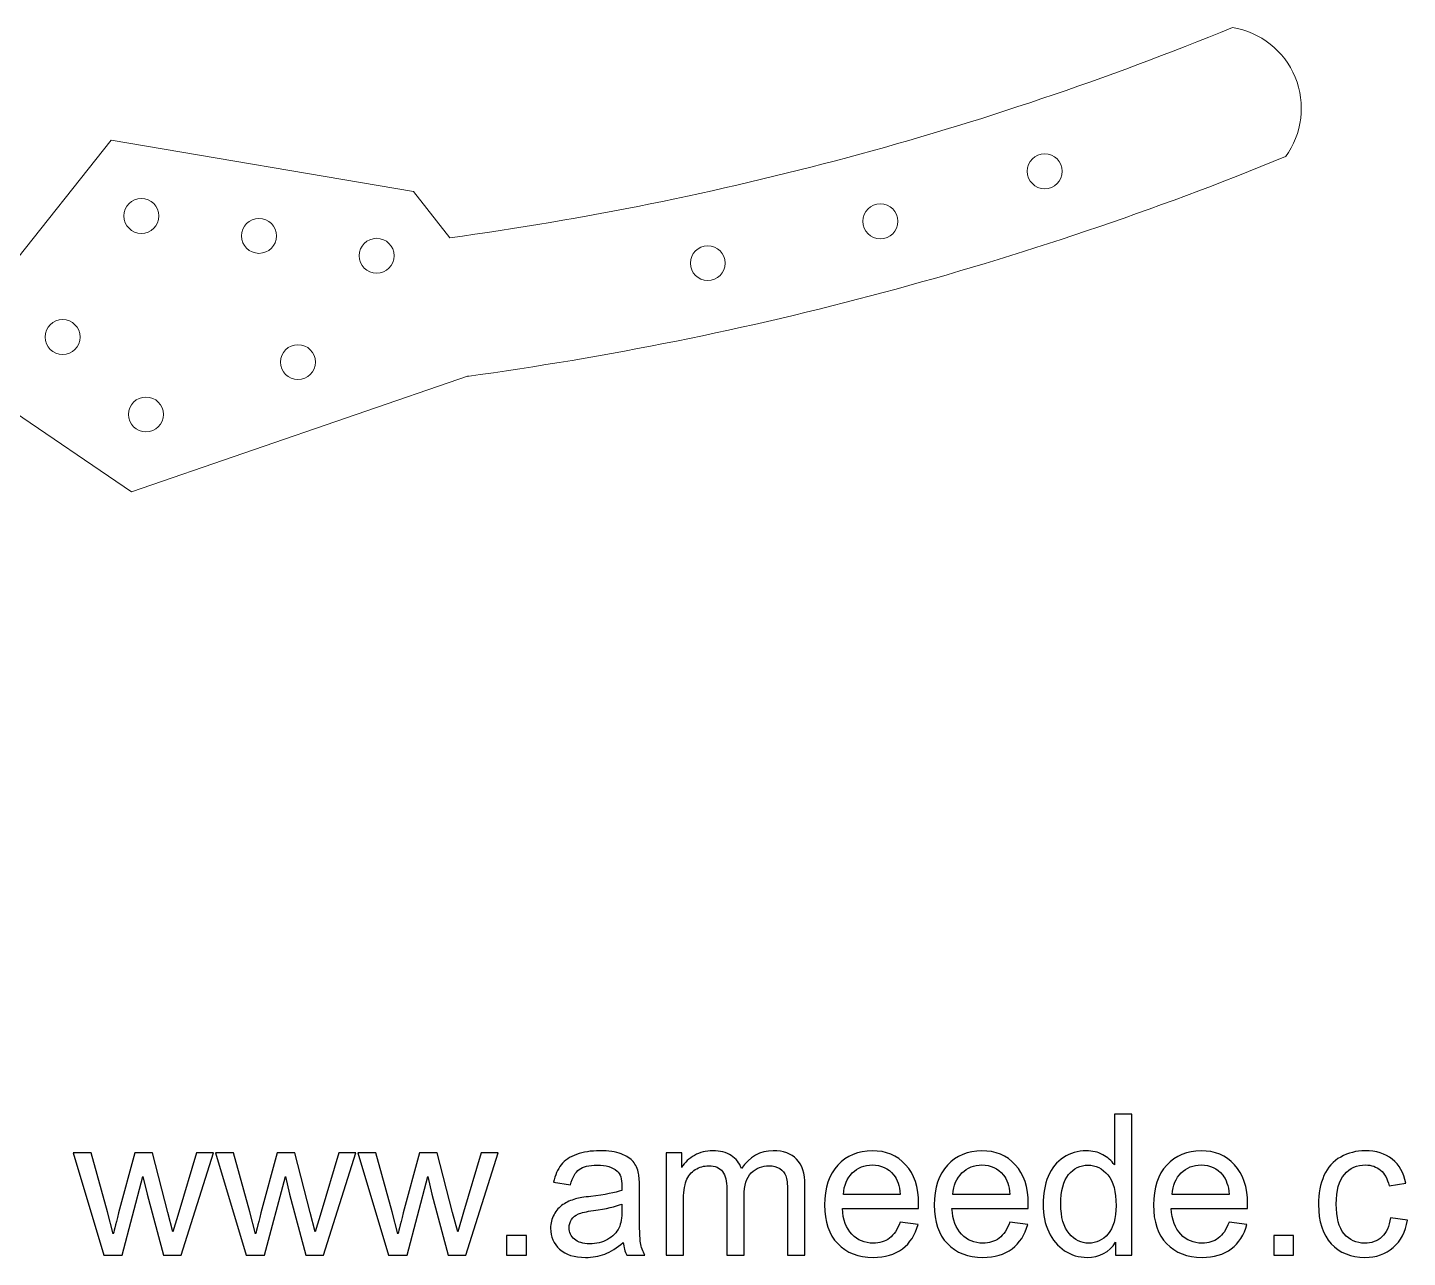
# Model space of a CAD drawing. Header units: millimetres. Extents: x -179 to 235, y -251 to 245.
# Drawn here: x 91 to 150.3, y -250.6 to -197.7 of the extents above; entities that cross this region are included whole.
import ezdxf

# ---------------------------------------------------------------- set-up
doc = ezdxf.new("R2010")
doc.units = ezdxf.units.MM
doc.header["$MEASUREMENT"] = 0
doc.layers.add('Layer 1', color=7, linetype='Continuous')

msp = doc.modelspace()

# ---------------------------------------------------------------- linework, layer by layer
at = {"layer": 'Layer 1', "lineweight": 9}
for points in [[(109.1552, -206.7739), (120.6964, -205.1943), (131.9885, -202.1609), (142.7673, -197.7439)], [(109.8979, -212.7282), (121.9686, -211.0832), (133.7785, -207.9119), (145.0491, -203.2881)]]:
    msp.add_open_spline(points, degree=3, dxfattribs=at)
for points, knots in [([(145.0438, -203.2952), (145.7736, -202.307), (145.9336, -201.0091), (145.4655, -199.8733), (145.4655, -199.8733), (144.9974, -198.7375), (143.9814, -197.931), (142.7673, -197.7439)], [0, 0, 0, 0, 0.3333333, 0.3333333, 0.3333333, 0.3333333, 1, 1, 1, 1]), ([(90.2667, -208.0443), (90.2667, -208.0443), (90.2667, -208.0443), (90.2667, -208.0443), (90.2667, -208.0443), (90.2667, -208.0443), (94.6064, -202.5838), (94.6064, -202.5838), (94.6064, -202.5838), (94.6064, -202.5838), (107.6029, -204.784), (107.6029, -204.784), (107.6029, -204.784), (107.6029, -204.784), (109.1564, -206.7754), (109.1564, -206.7754)], [0, 0, 0, 0, 0.2, 0.2, 0.2, 0.2, 0.4, 0.4, 0.4, 0.4, 0.6, 0.6, 0.6, 0.6, 1, 1, 1, 1]), ([(135.4583, -203.918), (135.4583, -203.5038), (135.1225, -203.168), (134.7083, -203.168), (134.7083, -203.168), (134.2941, -203.168), (133.9583, -203.5038), (133.9583, -203.918), (133.9583, -203.918), (133.9583, -204.3322), (134.2941, -204.668), (134.7083, -204.668), (134.7083, -204.668), (135.1225, -204.668), (135.4583, -204.3322), (135.4583, -203.918)], [0, 0, 0, 0, 0.2, 0.2, 0.2, 0.2, 0.4, 0.4, 0.4, 0.4, 0.6, 0.6, 0.6, 0.6, 1, 1, 1, 1]), ([(96.6597, -205.8375), (96.6597, -205.4233), (96.3239, -205.0875), (95.9097, -205.0875), (95.9097, -205.0875), (95.4955, -205.0875), (95.1597, -205.4233), (95.1597, -205.8375), (95.1597, -205.8375), (95.1597, -206.2517), (95.4955, -206.5875), (95.9097, -206.5875), (95.9097, -206.5875), (96.3239, -206.5875), (96.6597, -206.2517), (96.6597, -205.8375)], [0, 0, 0, 0, 0.2, 0.2, 0.2, 0.2, 0.4, 0.4, 0.4, 0.4, 0.6, 0.6, 0.6, 0.6, 1, 1, 1, 1]), ([(128.4, -206.0671), (128.4, -205.6529), (128.0642, -205.3171), (127.65, -205.3171), (127.65, -205.3171), (127.2358, -205.3171), (126.9, -205.6529), (126.9, -206.0671), (126.9, -206.0671), (126.9, -206.4814), (127.2358, -206.8171), (127.65, -206.8171), (127.65, -206.8171), (128.0642, -206.8171), (128.4, -206.4814), (128.4, -206.0671)], [0, 0, 0, 0, 0.2, 0.2, 0.2, 0.2, 0.4, 0.4, 0.4, 0.4, 0.6, 0.6, 0.6, 0.6, 1, 1, 1, 1]), ([(101.7103, -206.6925), (101.7103, -206.2783), (101.3745, -205.9425), (100.9603, -205.9425), (100.9603, -205.9425), (100.5461, -205.9425), (100.2103, -206.2783), (100.2103, -206.6925), (100.2103, -206.6925), (100.2103, -207.1068), (100.5461, -207.4425), (100.9603, -207.4425), (100.9603, -207.4425), (101.3745, -207.4425), (101.7103, -207.1068), (101.7103, -206.6925)], [0, 0, 0, 0, 0.2, 0.2, 0.2, 0.2, 0.4, 0.4, 0.4, 0.4, 0.6, 0.6, 0.6, 0.6, 1, 1, 1, 1]), ([(106.7609, -207.5476), (106.7609, -207.1334), (106.4251, -206.7976), (106.0109, -206.7976), (106.0109, -206.7976), (105.5967, -206.7976), (105.2609, -207.1334), (105.2609, -207.5476), (105.2609, -207.5476), (105.2609, -207.9618), (105.5967, -208.2976), (106.0109, -208.2976), (106.0109, -208.2976), (106.4251, -208.2976), (106.7609, -207.9618), (106.7609, -207.5476)], [0, 0, 0, 0, 0.2, 0.2, 0.2, 0.2, 0.4, 0.4, 0.4, 0.4, 0.6, 0.6, 0.6, 0.6, 1, 1, 1, 1]), ([(120.9869, -207.865), (120.9869, -207.4507), (120.6511, -207.115), (120.2369, -207.115), (120.2369, -207.115), (119.8227, -207.115), (119.4869, -207.4507), (119.4869, -207.865), (119.4869, -207.865), (119.4869, -208.2792), (119.8227, -208.615), (120.2369, -208.615), (120.2369, -208.615), (120.6511, -208.615), (120.9869, -208.2792), (120.9869, -207.865)], [0, 0, 0, 0, 0.2, 0.2, 0.2, 0.2, 0.4, 0.4, 0.4, 0.4, 0.6, 0.6, 0.6, 0.6, 1, 1, 1, 1]), ([(93.2756, -211.0392), (93.2756, -210.625), (92.9398, -210.2892), (92.5256, -210.2892), (92.5256, -210.2892), (92.1114, -210.2892), (91.7756, -210.625), (91.7756, -211.0392), (91.7756, -211.0392), (91.7756, -211.4535), (92.1114, -211.7892), (92.5256, -211.7892), (92.5256, -211.7892), (92.9398, -211.7892), (93.2756, -211.4535), (93.2756, -211.0392)], [0, 0, 0, 0, 0.2, 0.2, 0.2, 0.2, 0.4, 0.4, 0.4, 0.4, 0.6, 0.6, 0.6, 0.6, 1, 1, 1, 1]), ([(103.3827, -212.1168), (103.3827, -211.7026), (103.0469, -211.3668), (102.6327, -211.3668), (102.6327, -211.3668), (102.2185, -211.3668), (101.8827, -211.7026), (101.8827, -212.1168), (101.8827, -212.1168), (101.8827, -212.531), (102.2185, -212.8668), (102.6327, -212.8668), (102.6327, -212.8668), (103.0469, -212.8668), (103.3827, -212.531), (103.3827, -212.1168)], [0, 0, 0, 0, 0.2, 0.2, 0.2, 0.2, 0.4, 0.4, 0.4, 0.4, 0.6, 0.6, 0.6, 0.6, 1, 1, 1, 1]), ([(90.1424, -214.0443), (90.1424, -214.0443), (95.4881, -217.6919), (95.4881, -217.6919), (95.4881, -217.6919), (95.4881, -217.6919), (109.9652, -212.705), (109.9652, -212.705)], [0, 0, 0, 0, 0.3333333, 0.3333333, 0.3333333, 0.3333333, 1, 1, 1, 1]), ([(96.8561, -214.365), (96.8561, -213.9508), (96.5204, -213.615), (96.1061, -213.615), (96.1061, -213.615), (95.6919, -213.615), (95.3561, -213.9508), (95.3561, -214.365), (95.3561, -214.365), (95.3561, -214.7792), (95.6919, -215.115), (96.1061, -215.115), (96.1061, -215.115), (96.5203, -215.115), (96.8561, -214.7792), (96.8561, -214.365)], [0, 0, 0, 0, 0.2, 0.2, 0.2, 0.2, 0.4, 0.4, 0.4, 0.4, 0.6, 0.6, 0.6, 0.6, 1, 1, 1, 1])]:
    msp.add_open_spline(points, degree=3, knots=knots, dxfattribs=at)
at = {"layer": 'Layer 1', "color": 250}
for points, knots in [([(137.7541, -250.4862), (137.7541, -250.4862), (137.7541, -249.9288), (137.7541, -249.9288), (137.7541, -249.9288), (137.4762, -250.362), (137.0669, -250.5793), (136.5265, -250.5793), (136.5265, -250.5793), (136.1765, -250.5793), (135.8548, -250.4834), (135.5627, -250.2901), (135.5627, -250.2901), (135.2692, -250.0981), (135.042, -249.8286), (134.8797, -249.4843), (134.8797, -249.4843), (134.7188, -249.1386), (134.6384, -248.7421), (134.6384, -248.2933), (134.6384, -248.2933), (134.6384, -247.8559), (134.7118, -247.4594), (134.8571, -247.1023), (134.8571, -247.1023), (135.0039, -246.7467), (135.2226, -246.473), (135.5147, -246.2839), (135.5147, -246.2839), (135.8054, -246.0934), (136.1328, -245.9988), (136.4926, -245.9988), (136.4926, -245.9988), (136.7579, -245.9988), (136.9936, -246.0553), (137.1996, -246.1668), (137.1996, -246.1668), (137.4056, -246.2783), (137.5735, -246.425), (137.7033, -246.6042), (137.7033, -246.6042), (137.7033, -246.6042), (137.7033, -244.424), (137.7033, -244.424), (137.7033, -244.424), (137.7033, -244.424), (138.4484, -244.424), (138.4484, -244.424), (138.4484, -244.424), (138.4484, -244.424), (138.4484, -250.4862), (138.4484, -250.4862), (138.4484, -250.4862), (138.4484, -250.4862), (137.7541, -250.4862), (137.7541, -250.4862)], [0, 0, 0, 0, 0.0666667, 0.0666667, 0.0666667, 0.0666667, 0.1333333, 0.1333333, 0.1333333, 0.1333333, 0.2, 0.2, 0.2, 0.2, 0.2666667, 0.2666667, 0.2666667, 0.2666667, 0.3333333, 0.3333333, 0.3333333, 0.3333333, 0.4, 0.4, 0.4, 0.4, 0.4666667, 0.4666667, 0.4666667, 0.4666667, 0.5333333, 0.5333333, 0.5333333, 0.5333333, 0.6, 0.6, 0.6, 0.6, 0.6666667, 0.6666667, 0.6666667, 0.6666667, 0.7333333, 0.7333333, 0.7333333, 0.7333333, 0.8, 0.8, 0.8, 0.8, 0.8666667, 0.8666667, 0.8666667, 0.8666667, 1, 1, 1, 1]), ([(94.3001, -250.4862), (94.3001, -250.4862), (92.9723, -246.092), (92.9723, -246.092), (92.9723, -246.092), (92.9723, -246.092), (93.7512, -246.092), (93.7512, -246.092), (93.7512, -246.092), (93.7512, -246.092), (94.4525, -248.6278), (94.4525, -248.6278), (94.4525, -248.6278), (94.4525, -248.6278), (94.7009, -249.5718), (94.7009, -249.5718), (94.7009, -249.5718), (94.7108, -249.5252), (94.787, -249.2233), (94.9281, -248.6659), (94.9281, -248.6659), (94.9281, -248.6659), (95.6238, -246.092), (95.6238, -246.092), (95.6238, -246.092), (95.6238, -246.092), (96.3872, -246.092), (96.3872, -246.092), (96.3872, -246.092), (96.3872, -246.092), (97.049, -248.6433), (97.049, -248.6433), (97.049, -248.6433), (97.049, -248.6433), (97.2649, -249.4801), (97.2649, -249.4801), (97.2649, -249.4801), (97.2649, -249.4801), (97.5175, -248.632), (97.5175, -248.632), (97.5175, -248.632), (97.5175, -248.632), (98.2767, -246.092), (98.2767, -246.092), (98.2767, -246.092), (98.2767, -246.092), (99.0006, -246.092), (99.0006, -246.092), (99.0006, -246.092), (99.0006, -246.092), (97.6219, -250.4862), (97.6219, -250.4862), (97.6219, -250.4862), (97.6219, -250.4862), (96.8514, -250.4862), (96.8514, -250.4862), (96.8514, -250.4862), (96.8514, -250.4862), (96.1543, -247.8573), (96.1543, -247.8573), (96.1543, -247.8573), (96.1543, -247.8573), (95.9779, -247.1052), (95.9779, -247.1052), (95.9779, -247.1052), (95.9779, -247.1052), (95.0889, -250.4862), (95.0889, -250.4862), (95.0889, -250.4862), (95.0889, -250.4862), (94.3001, -250.4862), (94.3001, -250.4862)], [0, 0, 0, 0, 0.0526316, 0.0526316, 0.0526316, 0.0526316, 0.1052632, 0.1052632, 0.1052632, 0.1052632, 0.1578947, 0.1578947, 0.1578947, 0.1578947, 0.2105263, 0.2105263, 0.2105263, 0.2105263, 0.2631579, 0.2631579, 0.2631579, 0.2631579, 0.3157895, 0.3157895, 0.3157895, 0.3157895, 0.3684211, 0.3684211, 0.3684211, 0.3684211, 0.4210526, 0.4210526, 0.4210526, 0.4210526, 0.4736842, 0.4736842, 0.4736842, 0.4736842, 0.5263158, 0.5263158, 0.5263158, 0.5263158, 0.5789474, 0.5789474, 0.5789474, 0.5789474, 0.6315789, 0.6315789, 0.6315789, 0.6315789, 0.6842105, 0.6842105, 0.6842105, 0.6842105, 0.7368421, 0.7368421, 0.7368421, 0.7368421, 0.7894737, 0.7894737, 0.7894737, 0.7894737, 0.8421053, 0.8421053, 0.8421053, 0.8421053, 0.8947368, 0.8947368, 0.8947368, 0.8947368, 1, 1, 1, 1]), ([(100.4145, -250.4862), (100.4145, -250.4862), (99.0867, -246.092), (99.0867, -246.092), (99.0867, -246.092), (99.0867, -246.092), (99.8656, -246.092), (99.8656, -246.092), (99.8656, -246.092), (99.8656, -246.092), (100.5669, -248.6278), (100.5669, -248.6278), (100.5669, -248.6278), (100.5669, -248.6278), (100.8153, -249.5718), (100.8153, -249.5718), (100.8153, -249.5718), (100.8252, -249.5252), (100.9014, -249.2233), (101.0425, -248.6659), (101.0425, -248.6659), (101.0425, -248.6659), (101.7382, -246.092), (101.7382, -246.092), (101.7382, -246.092), (101.7382, -246.092), (102.5016, -246.092), (102.5016, -246.092), (102.5016, -246.092), (102.5016, -246.092), (103.1634, -248.6433), (103.1634, -248.6433), (103.1634, -248.6433), (103.1634, -248.6433), (103.3793, -249.4801), (103.3793, -249.4801), (103.3793, -249.4801), (103.3793, -249.4801), (103.6319, -248.632), (103.6319, -248.632), (103.6319, -248.632), (103.6319, -248.632), (104.3911, -246.092), (104.3911, -246.092), (104.3911, -246.092), (104.3911, -246.092), (105.115, -246.092), (105.115, -246.092), (105.115, -246.092), (105.115, -246.092), (103.7363, -250.4862), (103.7363, -250.4862), (103.7363, -250.4862), (103.7363, -250.4862), (102.9658, -250.4862), (102.9658, -250.4862), (102.9658, -250.4862), (102.9658, -250.4862), (102.2687, -247.8573), (102.2687, -247.8573), (102.2687, -247.8573), (102.2687, -247.8573), (102.0923, -247.1052), (102.0923, -247.1052), (102.0923, -247.1052), (102.0923, -247.1052), (101.2033, -250.4862), (101.2033, -250.4862), (101.2033, -250.4862), (101.2033, -250.4862), (100.4145, -250.4862), (100.4145, -250.4862)], [0, 0, 0, 0, 0.0526316, 0.0526316, 0.0526316, 0.0526316, 0.1052632, 0.1052632, 0.1052632, 0.1052632, 0.1578947, 0.1578947, 0.1578947, 0.1578947, 0.2105263, 0.2105263, 0.2105263, 0.2105263, 0.2631579, 0.2631579, 0.2631579, 0.2631579, 0.3157895, 0.3157895, 0.3157895, 0.3157895, 0.3684211, 0.3684211, 0.3684211, 0.3684211, 0.4210526, 0.4210526, 0.4210526, 0.4210526, 0.4736842, 0.4736842, 0.4736842, 0.4736842, 0.5263158, 0.5263158, 0.5263158, 0.5263158, 0.5789474, 0.5789474, 0.5789474, 0.5789474, 0.6315789, 0.6315789, 0.6315789, 0.6315789, 0.6842105, 0.6842105, 0.6842105, 0.6842105, 0.7368421, 0.7368421, 0.7368421, 0.7368421, 0.7894737, 0.7894737, 0.7894737, 0.7894737, 0.8421053, 0.8421053, 0.8421053, 0.8421053, 0.8947368, 0.8947368, 0.8947368, 0.8947368, 1, 1, 1, 1]), ([(106.5289, -250.4862), (106.5289, -250.4862), (105.2011, -246.092), (105.2011, -246.092), (105.2011, -246.092), (105.2011, -246.092), (105.98, -246.092), (105.98, -246.092), (105.98, -246.092), (105.98, -246.092), (106.6813, -248.6278), (106.6813, -248.6278), (106.6813, -248.6278), (106.6813, -248.6278), (106.9297, -249.5718), (106.9297, -249.5718), (106.9297, -249.5718), (106.9396, -249.5252), (107.0158, -249.2233), (107.1569, -248.6659), (107.1569, -248.6659), (107.1569, -248.6659), (107.8526, -246.092), (107.8526, -246.092), (107.8526, -246.092), (107.8526, -246.092), (108.616, -246.092), (108.616, -246.092), (108.616, -246.092), (108.616, -246.092), (109.2778, -248.6433), (109.2778, -248.6433), (109.2778, -248.6433), (109.2778, -248.6433), (109.4937, -249.4801), (109.4937, -249.4801), (109.4937, -249.4801), (109.4937, -249.4801), (109.7463, -248.632), (109.7463, -248.632), (109.7463, -248.632), (109.7463, -248.632), (110.5055, -246.092), (110.5055, -246.092), (110.5055, -246.092), (110.5055, -246.092), (111.2294, -246.092), (111.2294, -246.092), (111.2294, -246.092), (111.2294, -246.092), (109.8507, -250.4862), (109.8507, -250.4862), (109.8507, -250.4862), (109.8507, -250.4862), (109.0802, -250.4862), (109.0802, -250.4862), (109.0802, -250.4862), (109.0802, -250.4862), (108.3831, -247.8573), (108.3831, -247.8573), (108.3831, -247.8573), (108.3831, -247.8573), (108.2067, -247.1052), (108.2067, -247.1052), (108.2067, -247.1052), (108.2067, -247.1052), (107.3177, -250.4862), (107.3177, -250.4862), (107.3177, -250.4862), (107.3177, -250.4862), (106.5289, -250.4862), (106.5289, -250.4862)], [0, 0, 0, 0, 0.0526316, 0.0526316, 0.0526316, 0.0526316, 0.1052632, 0.1052632, 0.1052632, 0.1052632, 0.1578947, 0.1578947, 0.1578947, 0.1578947, 0.2105263, 0.2105263, 0.2105263, 0.2105263, 0.2631579, 0.2631579, 0.2631579, 0.2631579, 0.3157895, 0.3157895, 0.3157895, 0.3157895, 0.3684211, 0.3684211, 0.3684211, 0.3684211, 0.4210526, 0.4210526, 0.4210526, 0.4210526, 0.4736842, 0.4736842, 0.4736842, 0.4736842, 0.5263158, 0.5263158, 0.5263158, 0.5263158, 0.5789474, 0.5789474, 0.5789474, 0.5789474, 0.6315789, 0.6315789, 0.6315789, 0.6315789, 0.6842105, 0.6842105, 0.6842105, 0.6842105, 0.7368421, 0.7368421, 0.7368421, 0.7368421, 0.7894737, 0.7894737, 0.7894737, 0.7894737, 0.8421053, 0.8421053, 0.8421053, 0.8421053, 0.8947368, 0.8947368, 0.8947368, 0.8947368, 1, 1, 1, 1]), ([(116.6085, -249.9359), (116.3319, -250.1715), (116.0652, -250.3366), (115.8098, -250.434), (115.8098, -250.434), (115.5544, -250.5314), (115.2807, -250.5793), (114.9871, -250.5793), (114.9871, -250.5793), (114.5045, -250.5793), (114.1334, -250.4622), (113.8738, -250.2266), (113.8738, -250.2266), (113.6141, -249.9923), (113.4843, -249.6917), (113.4843, -249.3263), (113.4843, -249.3263), (113.4843, -249.1118), (113.5337, -248.9156), (113.6311, -248.7378), (113.6311, -248.7378), (113.7298, -248.56), (113.8582, -248.4189), (114.0163, -248.3117), (114.0163, -248.3117), (114.1757, -248.2044), (114.3535, -248.1226), (114.5525, -248.0675), (114.5525, -248.0675), (114.6993, -248.0294), (114.9208, -247.9928), (115.2157, -247.9561), (115.2157, -247.9561), (115.8169, -247.8855), (116.2614, -247.7994), (116.545, -247.7007), (116.545, -247.7007), (116.5478, -247.5991), (116.5492, -247.5341), (116.5492, -247.5073), (116.5492, -247.5073), (116.5492, -247.2054), (116.4787, -246.9923), (116.3376, -246.8681), (116.3376, -246.8681), (116.1471, -246.7002), (115.8634, -246.6169), (115.4881, -246.6169), (115.4881, -246.6169), (115.1367, -246.6169), (114.8771, -246.679), (114.7106, -246.8018), (114.7106, -246.8018), (114.5426, -246.9245), (114.4199, -247.1419), (114.3394, -247.4551), (114.3394, -247.4551), (114.3394, -247.4551), (113.6113, -247.3535), (113.6113, -247.3535), (113.6113, -247.3535), (113.6776, -247.0417), (113.7863, -246.7891), (113.9387, -246.5972), (113.9387, -246.5972), (114.0911, -246.4053), (114.3112, -246.2585), (114.5991, -246.1541), (114.5991, -246.1541), (114.8855, -246.0511), (115.22, -245.9988), (115.5982, -245.9988), (115.5982, -245.9988), (115.9735, -245.9988), (116.2797, -246.0426), (116.5154, -246.1315), (116.5154, -246.1315), (116.7496, -246.2204), (116.9232, -246.3305), (117.0333, -246.4645), (117.0333, -246.4645), (117.1433, -246.5986), (117.2209, -246.7679), (117.2661, -246.9725), (117.2661, -246.9725), (117.2901, -247.0995), (117.3028, -247.3281), (117.3028, -247.6569), (117.3028, -247.6569), (117.3028, -247.6569), (117.3028, -248.6447), (117.3028, -248.6447), (117.3028, -248.6447), (117.3028, -249.3347), (117.3183, -249.7708), (117.3493, -249.9556), (117.3493, -249.9556), (117.379, -250.1405), (117.4411, -250.3169), (117.5314, -250.4862), (117.5314, -250.4862), (117.5314, -250.4862), (116.7524, -250.4862), (116.7524, -250.4862), (116.7524, -250.4862), (116.6777, -250.3296), (116.6297, -250.1461), (116.6085, -249.9359)], [0, 0, 0, 0, 0.0357143, 0.0357143, 0.0357143, 0.0357143, 0.0714286, 0.0714286, 0.0714286, 0.0714286, 0.1071429, 0.1071429, 0.1071429, 0.1071429, 0.1428571, 0.1428571, 0.1428571, 0.1428571, 0.1785714, 0.1785714, 0.1785714, 0.1785714, 0.2142857, 0.2142857, 0.2142857, 0.2142857, 0.25, 0.25, 0.25, 0.25, 0.2857143, 0.2857143, 0.2857143, 0.2857143, 0.3214286, 0.3214286, 0.3214286, 0.3214286, 0.3571429, 0.3571429, 0.3571429, 0.3571429, 0.3928571, 0.3928571, 0.3928571, 0.3928571, 0.4285714, 0.4285714, 0.4285714, 0.4285714, 0.4642857, 0.4642857, 0.4642857, 0.4642857, 0.5, 0.5, 0.5, 0.5, 0.5357143, 0.5357143, 0.5357143, 0.5357143, 0.5714286, 0.5714286, 0.5714286, 0.5714286, 0.6071429, 0.6071429, 0.6071429, 0.6071429, 0.6428571, 0.6428571, 0.6428571, 0.6428571, 0.6785714, 0.6785714, 0.6785714, 0.6785714, 0.7142857, 0.7142857, 0.7142857, 0.7142857, 0.75, 0.75, 0.75, 0.75, 0.7857143, 0.7857143, 0.7857143, 0.7857143, 0.8214286, 0.8214286, 0.8214286, 0.8214286, 0.8571429, 0.8571429, 0.8571429, 0.8571429, 0.8928571, 0.8928571, 0.8928571, 0.8928571, 0.9285714, 0.9285714, 0.9285714, 0.9285714, 1, 1, 1, 1]), ([(118.4472, -250.4862), (118.4472, -250.4862), (118.4472, -246.092), (118.4472, -246.092), (118.4472, -246.092), (118.4472, -246.092), (119.1161, -246.092), (119.1161, -246.092), (119.1161, -246.092), (119.1161, -246.092), (119.1161, -246.7129), (119.1161, -246.7129), (119.1161, -246.7129), (119.2529, -246.4984), (119.4364, -246.3248), (119.665, -246.195), (119.665, -246.195), (119.8936, -246.0638), (120.1532, -245.9988), (120.4453, -245.9988), (120.4453, -245.9988), (120.7699, -245.9988), (121.0366, -246.0666), (121.244, -246.2006), (121.244, -246.2006), (121.4515, -246.3361), (121.5982, -246.5238), (121.6829, -246.7665), (121.6829, -246.7665), (122.0328, -246.2543), (122.4858, -245.9988), (123.0446, -245.9988), (123.0446, -245.9988), (123.4821, -245.9988), (123.8193, -246.1188), (124.0536, -246.3601), (124.0536, -246.3601), (124.2892, -246.6014), (124.4078, -246.9725), (124.4078, -247.4735), (124.4078, -247.4735), (124.4078, -247.4735), (124.4078, -250.4862), (124.4078, -250.4862), (124.4078, -250.4862), (124.4078, -250.4862), (123.6627, -250.4862), (123.6627, -250.4862), (123.6627, -250.4862), (123.6627, -250.4862), (123.6627, -247.7204), (123.6627, -247.7204), (123.6627, -247.7204), (123.6627, -247.4241), (123.6373, -247.2096), (123.5893, -247.0784), (123.5893, -247.0784), (123.5413, -246.9471), (123.4538, -246.8427), (123.3254, -246.7623), (123.3254, -246.7623), (123.1984, -246.6818), (123.0489, -246.6423), (122.8781, -246.6423), (122.8781, -246.6423), (122.5677, -246.6423), (122.3108, -246.7453), (122.1062, -246.9499), (122.1062, -246.9499), (121.9016, -247.156), (121.8, -247.4848), (121.8, -247.9363), (121.8, -247.9363), (121.8, -247.9363), (121.8, -250.4862), (121.8, -250.4862), (121.8, -250.4862), (121.8, -250.4862), (121.0549, -250.4862), (121.0549, -250.4862), (121.0549, -250.4862), (121.0549, -250.4862), (121.0549, -247.6343), (121.0549, -247.6343), (121.0549, -247.6343), (121.0549, -247.3041), (120.9943, -247.0558), (120.8729, -246.8907), (120.8729, -246.8907), (120.7516, -246.7256), (120.5526, -246.6423), (120.2774, -246.6423), (120.2774, -246.6423), (120.0686, -246.6423), (119.8753, -246.6974), (119.6975, -246.8074), (119.6975, -246.8074), (119.5197, -246.9175), (119.3912, -247.0784), (119.3108, -247.2914), (119.3108, -247.2914), (119.2318, -247.5031), (119.1923, -247.8093), (119.1923, -248.2087), (119.1923, -248.2087), (119.1923, -248.2087), (119.1923, -250.4862), (119.1923, -250.4862), (119.1923, -250.4862), (119.1923, -250.4862), (118.4472, -250.4862), (118.4472, -250.4862)], [0, 0, 0, 0, 0.0344828, 0.0344828, 0.0344828, 0.0344828, 0.0689655, 0.0689655, 0.0689655, 0.0689655, 0.1034483, 0.1034483, 0.1034483, 0.1034483, 0.137931, 0.137931, 0.137931, 0.137931, 0.1724138, 0.1724138, 0.1724138, 0.1724138, 0.2068966, 0.2068966, 0.2068966, 0.2068966, 0.2413793, 0.2413793, 0.2413793, 0.2413793, 0.2758621, 0.2758621, 0.2758621, 0.2758621, 0.3103448, 0.3103448, 0.3103448, 0.3103448, 0.3448276, 0.3448276, 0.3448276, 0.3448276, 0.3793103, 0.3793103, 0.3793103, 0.3793103, 0.4137931, 0.4137931, 0.4137931, 0.4137931, 0.4482759, 0.4482759, 0.4482759, 0.4482759, 0.4827586, 0.4827586, 0.4827586, 0.4827586, 0.5172414, 0.5172414, 0.5172414, 0.5172414, 0.5517241, 0.5517241, 0.5517241, 0.5517241, 0.5862069, 0.5862069, 0.5862069, 0.5862069, 0.6206897, 0.6206897, 0.6206897, 0.6206897, 0.6551724, 0.6551724, 0.6551724, 0.6551724, 0.6896552, 0.6896552, 0.6896552, 0.6896552, 0.7241379, 0.7241379, 0.7241379, 0.7241379, 0.7586207, 0.7586207, 0.7586207, 0.7586207, 0.7931034, 0.7931034, 0.7931034, 0.7931034, 0.8275862, 0.8275862, 0.8275862, 0.8275862, 0.862069, 0.862069, 0.862069, 0.862069, 0.8965517, 0.8965517, 0.8965517, 0.8965517, 0.9310345, 0.9310345, 0.9310345, 0.9310345, 1, 1, 1, 1]), ([(128.4972, -249.0638), (128.4972, -249.0638), (129.2677, -249.1654), (129.2677, -249.1654), (129.2677, -249.1654), (129.1477, -249.6127), (128.9234, -249.9613), (128.596, -250.2082), (128.596, -250.2082), (128.2686, -250.4552), (127.8509, -250.5793), (127.3415, -250.5793), (127.3415, -250.5793), (126.7009, -250.5793), (126.1929, -250.3818), (125.8175, -249.9867), (125.8175, -249.9867), (125.4421, -249.593), (125.2545, -249.0384), (125.2545, -248.3258), (125.2545, -248.3258), (125.2545, -247.5892), (125.4436, -247.0163), (125.8231, -246.6099), (125.8231, -246.6099), (126.2027, -246.202), (126.6952, -245.9988), (127.3006, -245.9988), (127.3006, -245.9988), (127.8862, -245.9988), (128.3646, -246.1978), (128.7357, -246.5972), (128.7357, -246.5972), (129.1068, -246.9965), (129.2931, -247.5581), (129.2931, -248.282), (129.2931, -248.282), (129.2931, -248.3258), (129.2917, -248.3921), (129.2889, -248.4796), (129.2889, -248.4796), (129.2889, -248.4796), (126.0165, -248.4796), (126.0165, -248.4796), (126.0165, -248.4796), (126.0447, -248.9608), (126.1802, -249.3305), (126.4257, -249.5859), (126.4257, -249.5859), (126.6698, -249.8413), (126.976, -249.9697), (127.3415, -249.9697), (127.3415, -249.9697), (127.6139, -249.9697), (127.8467, -249.8978), (128.0386, -249.7538), (128.0386, -249.7538), (128.2319, -249.6099), (128.3843, -249.3799), (128.4972, -249.0638)], [0, 0, 0, 0, 0.0625, 0.0625, 0.0625, 0.0625, 0.125, 0.125, 0.125, 0.125, 0.1875, 0.1875, 0.1875, 0.1875, 0.25, 0.25, 0.25, 0.25, 0.3125, 0.3125, 0.3125, 0.3125, 0.375, 0.375, 0.375, 0.375, 0.4375, 0.4375, 0.4375, 0.4375, 0.5, 0.5, 0.5, 0.5, 0.5625, 0.5625, 0.5625, 0.5625, 0.625, 0.625, 0.625, 0.625, 0.6875, 0.6875, 0.6875, 0.6875, 0.75, 0.75, 0.75, 0.75, 0.8125, 0.8125, 0.8125, 0.8125, 0.875, 0.875, 0.875, 0.875, 1, 1, 1, 1]), ([(133.2061, -249.0638), (133.2061, -249.0638), (133.9766, -249.1654), (133.9766, -249.1654), (133.9766, -249.1654), (133.8566, -249.6127), (133.6323, -249.9613), (133.3049, -250.2082), (133.3049, -250.2082), (132.9775, -250.4552), (132.5598, -250.5793), (132.0504, -250.5793), (132.0504, -250.5793), (131.4098, -250.5793), (130.9018, -250.3818), (130.5264, -249.9867), (130.5264, -249.9867), (130.151, -249.593), (129.9634, -249.0384), (129.9634, -248.3258), (129.9634, -248.3258), (129.9634, -247.5892), (130.1525, -247.0163), (130.532, -246.6099), (130.532, -246.6099), (130.9116, -246.202), (131.4041, -245.9988), (132.0095, -245.9988), (132.0095, -245.9988), (132.5951, -245.9988), (133.0735, -246.1978), (133.4446, -246.5972), (133.4446, -246.5972), (133.8157, -246.9965), (134.002, -247.5581), (134.002, -248.282), (134.002, -248.282), (134.002, -248.3258), (134.0006, -248.3921), (133.9978, -248.4796), (133.9978, -248.4796), (133.9978, -248.4796), (130.7254, -248.4796), (130.7254, -248.4796), (130.7254, -248.4796), (130.7536, -248.9608), (130.8891, -249.3305), (131.1346, -249.5859), (131.1346, -249.5859), (131.3787, -249.8413), (131.6849, -249.9697), (132.0504, -249.9697), (132.0504, -249.9697), (132.3228, -249.9697), (132.5556, -249.8978), (132.7475, -249.7538), (132.7475, -249.7538), (132.9408, -249.6099), (133.0932, -249.3799), (133.2061, -249.0638)], [0, 0, 0, 0, 0.0625, 0.0625, 0.0625, 0.0625, 0.125, 0.125, 0.125, 0.125, 0.1875, 0.1875, 0.1875, 0.1875, 0.25, 0.25, 0.25, 0.25, 0.3125, 0.3125, 0.3125, 0.3125, 0.375, 0.375, 0.375, 0.375, 0.4375, 0.4375, 0.4375, 0.4375, 0.5, 0.5, 0.5, 0.5, 0.5625, 0.5625, 0.5625, 0.5625, 0.625, 0.625, 0.625, 0.625, 0.6875, 0.6875, 0.6875, 0.6875, 0.75, 0.75, 0.75, 0.75, 0.8125, 0.8125, 0.8125, 0.8125, 0.875, 0.875, 0.875, 0.875, 1, 1, 1, 1]), ([(142.6239, -249.0638), (142.6239, -249.0638), (143.3944, -249.1654), (143.3944, -249.1654), (143.3944, -249.1654), (143.2744, -249.6127), (143.0501, -249.9613), (142.7227, -250.2082), (142.7227, -250.2082), (142.3953, -250.4552), (141.9776, -250.5793), (141.4682, -250.5793), (141.4682, -250.5793), (140.8276, -250.5793), (140.3196, -250.3818), (139.9442, -249.9867), (139.9442, -249.9867), (139.5688, -249.593), (139.3812, -249.0384), (139.3812, -248.3258), (139.3812, -248.3258), (139.3812, -247.5892), (139.5703, -247.0163), (139.9498, -246.6099), (139.9498, -246.6099), (140.3294, -246.202), (140.8219, -245.9988), (141.4273, -245.9988), (141.4273, -245.9988), (142.0129, -245.9988), (142.4913, -246.1978), (142.8624, -246.5972), (142.8624, -246.5972), (143.2335, -246.9965), (143.4198, -247.5581), (143.4198, -248.282), (143.4198, -248.282), (143.4198, -248.3258), (143.4184, -248.3921), (143.4156, -248.4796), (143.4156, -248.4796), (143.4156, -248.4796), (140.1432, -248.4796), (140.1432, -248.4796), (140.1432, -248.4796), (140.1714, -248.9608), (140.3069, -249.3305), (140.5524, -249.5859), (140.5524, -249.5859), (140.7965, -249.8413), (141.1027, -249.9697), (141.4682, -249.9697), (141.4682, -249.9697), (141.7406, -249.9697), (141.9734, -249.8978), (142.1653, -249.7538), (142.1653, -249.7538), (142.3586, -249.6099), (142.511, -249.3799), (142.6239, -249.0638)], [0, 0, 0, 0, 0.0625, 0.0625, 0.0625, 0.0625, 0.125, 0.125, 0.125, 0.125, 0.1875, 0.1875, 0.1875, 0.1875, 0.25, 0.25, 0.25, 0.25, 0.3125, 0.3125, 0.3125, 0.3125, 0.375, 0.375, 0.375, 0.375, 0.4375, 0.4375, 0.4375, 0.4375, 0.5, 0.5, 0.5, 0.5, 0.5625, 0.5625, 0.5625, 0.5625, 0.625, 0.625, 0.625, 0.625, 0.6875, 0.6875, 0.6875, 0.6875, 0.75, 0.75, 0.75, 0.75, 0.8125, 0.8125, 0.8125, 0.8125, 0.875, 0.875, 0.875, 0.875, 1, 1, 1, 1]), ([(149.5581, -248.8775), (149.5581, -248.8775), (150.2862, -248.9791), (150.2862, -248.9791), (150.2862, -248.9791), (150.2058, -249.4801), (150.0026, -249.871), (149.6738, -250.1546), (149.6738, -250.1546), (149.345, -250.4382), (148.94, -250.5793), (148.4617, -250.5793), (148.4617, -250.5793), (147.862, -250.5793), (147.3793, -250.3832), (147.0153, -249.9909), (147.0153, -249.9909), (146.6498, -249.5986), (146.4678, -249.037), (146.4678, -248.306), (146.4678, -248.306), (146.4678, -247.8319), (146.5468, -247.4184), (146.7034, -247.0628), (146.7034, -247.0628), (146.8601, -246.7086), (147.0985, -246.4419), (147.4203, -246.2656), (147.4203, -246.2656), (147.7406, -246.0877), (148.0891, -245.9988), (148.4673, -245.9988), (148.4673, -245.9988), (148.9429, -245.9988), (149.3337, -246.1188), (149.6357, -246.3601), (149.6357, -246.3601), (149.9391, -246.6014), (150.1338, -246.9443), (150.2185, -247.3874), (150.2185, -247.3874), (150.2185, -247.3874), (149.4988, -247.4975), (149.4988, -247.4975), (149.4988, -247.4975), (149.4297, -247.2025), (149.3083, -246.981), (149.132, -246.8314), (149.132, -246.8314), (148.957, -246.6832), (148.7453, -246.6085), (148.497, -246.6085), (148.497, -246.6085), (148.1216, -246.6085), (147.8168, -246.7425), (147.5811, -247.0106), (147.5811, -247.0106), (147.3469, -247.2801), (147.2298, -247.7035), (147.2298, -248.2849), (147.2298, -248.2849), (147.2298, -248.8747), (147.3427, -249.3023), (147.5684, -249.569), (147.5684, -249.569), (147.7956, -249.8357), (148.0906, -249.9697), (148.4532, -249.9697), (148.4532, -249.9697), (148.7467, -249.9697), (148.9908, -249.8808), (149.1856, -249.7016), (149.1856, -249.7016), (149.3817, -249.5238), (149.5059, -249.2487), (149.5581, -248.8775)], [0, 0, 0, 0, 0.05, 0.05, 0.05, 0.05, 0.1, 0.1, 0.1, 0.1, 0.15, 0.15, 0.15, 0.15, 0.2, 0.2, 0.2, 0.2, 0.25, 0.25, 0.25, 0.25, 0.3, 0.3, 0.3, 0.3, 0.35, 0.35, 0.35, 0.35, 0.4, 0.4, 0.4, 0.4, 0.45, 0.45, 0.45, 0.45, 0.5, 0.5, 0.5, 0.5, 0.55, 0.55, 0.55, 0.55, 0.6, 0.6, 0.6, 0.6, 0.65, 0.65, 0.65, 0.65, 0.7, 0.7, 0.7, 0.7, 0.75, 0.75, 0.75, 0.75, 0.8, 0.8, 0.8, 0.8, 0.85, 0.85, 0.85, 0.85, 0.9, 0.9, 0.9, 0.9, 1, 1, 1, 1]), ([(126.0588, -247.87), (126.0588, -247.87), (128.5057, -247.87), (128.5057, -247.87), (128.5057, -247.87), (128.4732, -247.5003), (128.3787, -247.2237), (128.2249, -247.0388), (128.2249, -247.0388), (127.9892, -246.7524), (127.6816, -246.6085), (127.3048, -246.6085), (127.3048, -246.6085), (126.9633, -246.6085), (126.6769, -246.7228), (126.444, -246.9514), (126.444, -246.9514), (126.2126, -247.18), (126.0842, -247.4862), (126.0588, -247.87)], [0, 0, 0, 0, 0.1666667, 0.1666667, 0.1666667, 0.1666667, 0.3333333, 0.3333333, 0.3333333, 0.3333333, 0.5, 0.5, 0.5, 0.5, 0.6666667, 0.6666667, 0.6666667, 0.6666667, 1, 1, 1, 1]), ([(130.7677, -247.87), (130.7677, -247.87), (133.2146, -247.87), (133.2146, -247.87), (133.2146, -247.87), (133.1821, -247.5003), (133.0876, -247.2237), (132.9338, -247.0388), (132.9338, -247.0388), (132.6981, -246.7524), (132.3905, -246.6085), (132.0137, -246.6085), (132.0137, -246.6085), (131.6722, -246.6085), (131.3858, -246.7228), (131.1529, -246.9514), (131.1529, -246.9514), (130.9215, -247.18), (130.7931, -247.4862), (130.7677, -247.87)], [0, 0, 0, 0, 0.1666667, 0.1666667, 0.1666667, 0.1666667, 0.3333333, 0.3333333, 0.3333333, 0.3333333, 0.5, 0.5, 0.5, 0.5, 0.6666667, 0.6666667, 0.6666667, 0.6666667, 1, 1, 1, 1]), ([(135.4004, -248.2947), (135.4004, -248.8564), (135.5189, -249.2755), (135.7574, -249.5535), (135.7574, -249.5535), (135.9945, -249.8314), (136.2753, -249.9697), (136.5984, -249.9697), (136.5984, -249.9697), (136.9244, -249.9697), (137.201, -249.8371), (137.4296, -249.5718), (137.4296, -249.5718), (137.6568, -249.3065), (137.7711, -248.9015), (137.7711, -248.3568), (137.7711, -248.3568), (137.7711, -247.7585), (137.6554, -247.3182), (137.4225, -247.0374), (137.4225, -247.0374), (137.1911, -246.7566), (136.9047, -246.6169), (136.5646, -246.6169), (136.5646, -246.6169), (136.233, -246.6169), (135.9564, -246.751), (135.7334, -247.0205), (135.7334, -247.0205), (135.5119, -247.29), (135.4004, -247.7148), (135.4004, -248.2947)], [0, 0, 0, 0, 0.1111111, 0.1111111, 0.1111111, 0.1111111, 0.2222222, 0.2222222, 0.2222222, 0.2222222, 0.3333333, 0.3333333, 0.3333333, 0.3333333, 0.4444444, 0.4444444, 0.4444444, 0.4444444, 0.5555556, 0.5555556, 0.5555556, 0.5555556, 0.6666667, 0.6666667, 0.6666667, 0.6666667, 0.7777778, 0.7777778, 0.7777778, 0.7777778, 1, 1, 1, 1]), ([(140.1855, -247.87), (140.1855, -247.87), (142.6324, -247.87), (142.6324, -247.87), (142.6324, -247.87), (142.5999, -247.5003), (142.5054, -247.2237), (142.3516, -247.0388), (142.3516, -247.0388), (142.1159, -246.7524), (141.8083, -246.6085), (141.4315, -246.6085), (141.4315, -246.6085), (141.09, -246.6085), (140.8036, -246.7228), (140.5707, -246.9514), (140.5707, -246.9514), (140.3393, -247.18), (140.2109, -247.4862), (140.1855, -247.87)], [0, 0, 0, 0, 0.1666667, 0.1666667, 0.1666667, 0.1666667, 0.3333333, 0.3333333, 0.3333333, 0.3333333, 0.5, 0.5, 0.5, 0.5, 0.6666667, 0.6666667, 0.6666667, 0.6666667, 1, 1, 1, 1]), ([(116.5492, -248.2849), (116.2783, -248.3949), (115.8719, -248.4881), (115.33, -248.5643), (115.33, -248.5643), (115.0224, -248.608), (114.8051, -248.6574), (114.6781, -248.7124), (114.6781, -248.7124), (114.5511, -248.7675), (114.4537, -248.8479), (114.3846, -248.9523), (114.3846, -248.9523), (114.3154, -249.0581), (114.2802, -249.1753), (114.2802, -249.3051), (114.2802, -249.3051), (114.2802, -249.5012), (114.355, -249.6663), (114.5059, -249.7976), (114.5059, -249.7976), (114.6569, -249.9288), (114.8771, -249.9951), (115.1664, -249.9951), (115.1664, -249.9951), (115.4528, -249.9951), (115.7082, -249.933), (115.9326, -249.8075), (115.9326, -249.8075), (116.1555, -249.6833), (116.3206, -249.5125), (116.4251, -249.2966), (116.4251, -249.2966), (116.5055, -249.1287), (116.545, -248.8818), (116.545, -248.5558), (116.545, -248.5558), (116.545, -248.5558), (116.5492, -248.2849), (116.5492, -248.2849)], [0, 0, 0, 0, 0.0909091, 0.0909091, 0.0909091, 0.0909091, 0.1818182, 0.1818182, 0.1818182, 0.1818182, 0.2727273, 0.2727273, 0.2727273, 0.2727273, 0.3636364, 0.3636364, 0.3636364, 0.3636364, 0.4545455, 0.4545455, 0.4545455, 0.4545455, 0.5454545, 0.5454545, 0.5454545, 0.5454545, 0.6363636, 0.6363636, 0.6363636, 0.6363636, 0.7272727, 0.7272727, 0.7272727, 0.7272727, 0.8181818, 0.8181818, 0.8181818, 0.8181818, 1, 1, 1, 1]), ([(111.5977, -250.4862), (111.5977, -250.4862), (111.5977, -249.6395), (111.5977, -249.6395), (111.5977, -249.6395), (111.5977, -249.6395), (112.4443, -249.6395), (112.4443, -249.6395), (112.4443, -249.6395), (112.4443, -249.6395), (112.4443, -250.4862), (112.4443, -250.4862), (112.4443, -250.4862), (112.4443, -250.4862), (111.5977, -250.4862), (111.5977, -250.4862)], [0, 0, 0, 0, 0.2, 0.2, 0.2, 0.2, 0.4, 0.4, 0.4, 0.4, 0.6, 0.6, 0.6, 0.6, 1, 1, 1, 1]), ([(144.5473, -250.4862), (144.5473, -250.4862), (144.5473, -249.6395), (144.5473, -249.6395), (144.5473, -249.6395), (144.5473, -249.6395), (145.3939, -249.6395), (145.3939, -249.6395), (145.3939, -249.6395), (145.3939, -249.6395), (145.3939, -250.4862), (145.3939, -250.4862), (145.3939, -250.4862), (145.3939, -250.4862), (144.5473, -250.4862), (144.5473, -250.4862)], [0, 0, 0, 0, 0.2, 0.2, 0.2, 0.2, 0.4, 0.4, 0.4, 0.4, 0.6, 0.6, 0.6, 0.6, 1, 1, 1, 1])]:
    msp.add_open_spline(points, degree=3, knots=knots, dxfattribs=at)

doc.saveas('drawing.dxf')
